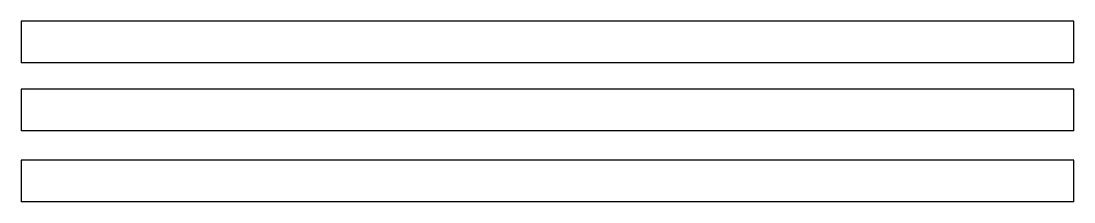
# Model space of a CAD drawing. Header units: millimetres. Extents: x 2609 to 2913, y 2474 to 2526.
import ezdxf

# ---------------------------------------------------------------- set-up
doc = ezdxf.new("R2010")
doc.units = ezdxf.units.MM
doc.header["$LTSCALE"] = 2
doc.layers.get('0').update_dxf_attribs({"linetype": 'CONTINUOUS'})

msp = doc.modelspace()

# ---------------------------------------------------------------- linework, layer by layer
for p, q in [((2608.73, 2526.17), (2608.73, 2514.17)), ((2912.73, 2526.17), (2608.73, 2526.17)), ((2912.73, 2514.17), (2912.73, 2526.17)), ((2912.73, 2514.17), (2608.73, 2514.17)), ((2608.73, 2506.52), (2608.73, 2494.52)), ((2912.73, 2506.52), (2608.73, 2506.52)), ((2912.73, 2494.52), (2912.73, 2506.52)), ((2912.73, 2494.52), (2608.73, 2494.52)), ((2608.73, 2486.08), (2608.73, 2474.08)), ((2912.73, 2486.08), (2608.73, 2486.08)), ((2912.73, 2474.08), (2912.73, 2486.08)), ((2912.73, 2474.08), (2608.73, 2474.08))]:
    msp.add_line(p, q)

doc.saveas('drawing.dxf')
